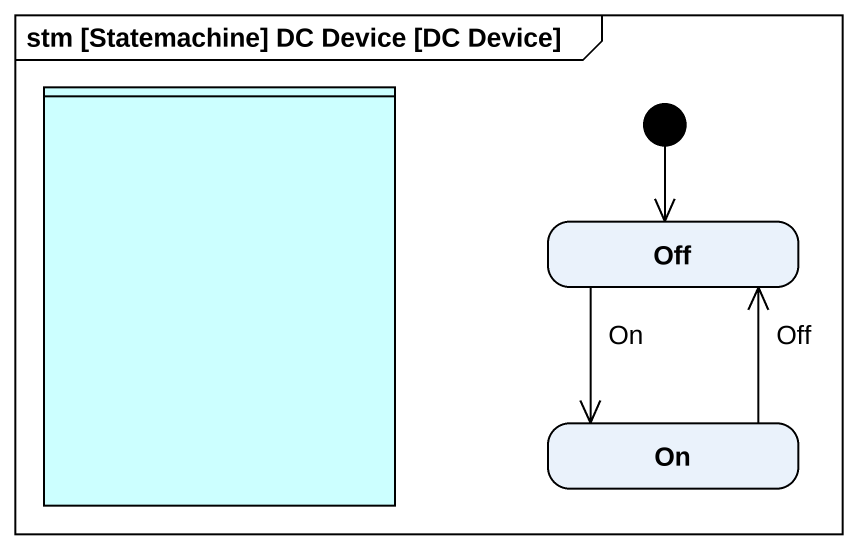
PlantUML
@startuml
mainframe stm [Statemachine] DC Device [DC Device]
hide empty description
state " " as lane1 <<partition>> #CCFFFF
state Off
state "On" as On_
[*] --> Off
Off --> On_ : On
On_ -up-> Off : Off
@enduml
